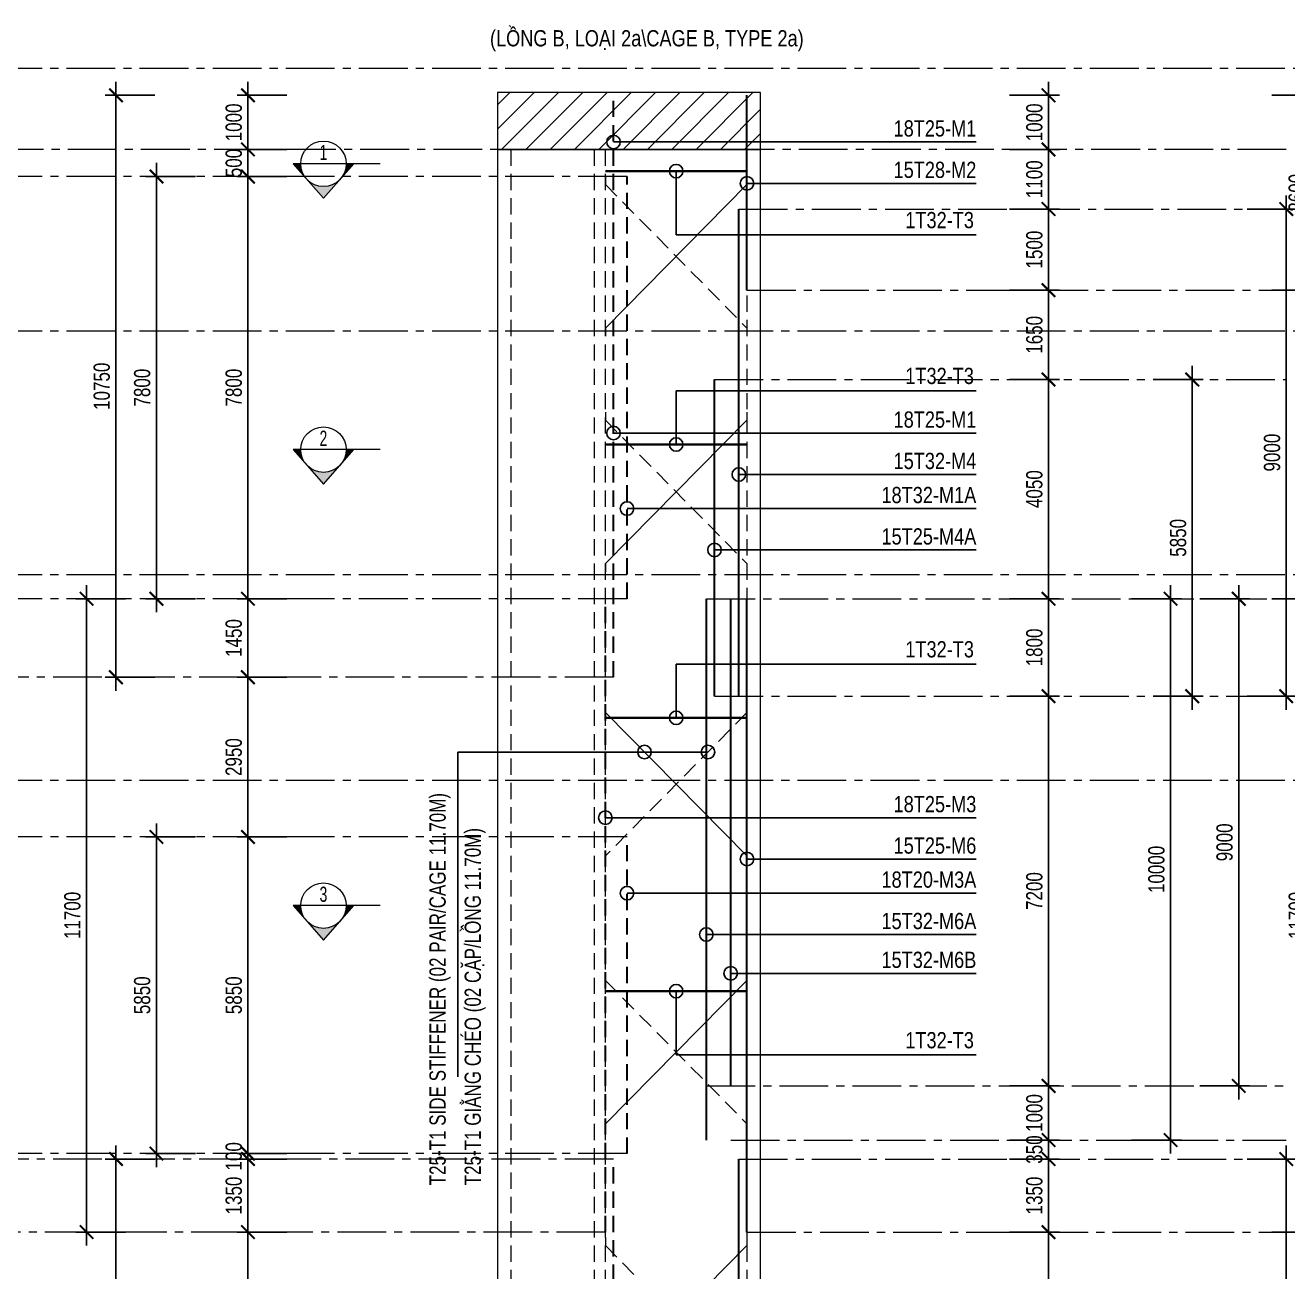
# Model space of a CAD drawing. Header units: millimetres. Extents: x 2611025 to 4139346, y -89870 to 101087.
# Drawn here: x 2929918 to 2953234, y -22233 to 795 of the extents above; entities that cross this region are included whole.
import ezdxf
from ezdxf.enums import TextEntityAlignment as Align

# ---------------------------------------------------------------- set-up
doc = ezdxf.new("R2010")
doc.units = ezdxf.units.MM
doc.header["$LTSCALE"] = 1200
doc.header["$PDMODE"] = 35
for name, pattern in [('CENTER2', [1.125, 0.75, -0.125, 0.125, -0.125]), ('CONTINOUS', [0]), ('HIDDEN', [0.375, 0.25, -0.125])]:
    doc.linetypes.add(name, pattern=pattern)
for name, color, linetype, lineweight in [('1', 9, 'Continuous', 13), ('BOUND', 3, 'Continuous', 20), ('C1CO', 4, 'Continuous', 35), ('Grid line', 160, 'CENTER2', 5), ('HIDE', 8, 'HIDDEN', 13), ('K-THUOC', 1, 'Continuous', 18), ('LEADER', 8, 'Continuous', 9), ('T1CO', 4, 'Continuous', 20), ('T1HI', 4, 'HIDDEN', 13), ('TCHI', 4, 'HIDDEN', 30), ('TEXTMA', 2, 'Continuous', 13), ('TEXTVN', 2, 'Continuous', 20)]:
    doc.layers.add(name, color=color, linetype=linetype, lineweight=lineweight)
doc.layers.add('CDC.10.HATCH', color=251, linetype='Continuous')
doc.styles.add('DB_Arial', font='arial.ttf', dxfattribs={"width": 0.8})
doc.styles.add('SMTEXT', font='arial.ttf', dxfattribs={"width": 0.75})
doc.styles.add('TEXTVN', font='VHELVCN.TTF', dxfattribs={"width": 0.8})
doc.dimstyles.new('BSV1-100', dxfattribs={"dimtxt": 300, "dimasz": 250, "dimexe": 200, "dimexo": 0, "dimgap": 108, "dimtad": 1, "dimdec": 0, "dimdsep": 46, "dimtxsty": 'SMTEXT', "dimblk": 'ARCHTICK', "dimcen": 100, "dimdle": 250, "dimclrd": 256, "dimclre": 256, "dimclrt": 1, "dimadec": 0, "dimazin": 0, "dimtfac": 1, "dimtdec": 0, "dimtix": 1, "dimtmove": 2, "dimatfit": 3, "dimfxl": 720, "dimfxlon": 1, "dimtolj": 1, "dimtzin": 0, "dimarcsym": 0})
doc.dimstyles.new('BSV25', dxfattribs={"dimtxt": 300, "dimasz": 250, "dimexe": 200, "dimexo": 0, "dimgap": 108, "dimtad": 1, "dimdec": 0, "dimlfac": 0.25, "dimdsep": 46, "dimtxsty": 'SMTEXT', "dimblk": 'ARCHTICK', "dimcen": 100, "dimdle": 250, "dimclrd": 256, "dimclre": 256, "dimclrt": 2, "dimadec": 0, "dimazin": 0, "dimtfac": 1, "dimtdec": 0, "dimtix": 1, "dimtmove": 2, "dimatfit": 3, "dimfxl": 800, "dimfxlon": 1, "dimtolj": 1, "dimtzin": 0, "dimarcsym": 0})

# ---------------------------------------------------------------- blocks, each defined once
blk = doc.blocks.new('_ArchTick')
at = {"color": 0, "linetype": 'ByBlock', "const_width": 0.15}
blk.add_lwpolyline([(-0.5, -0.5), (0.5, 0.5)], dxfattribs=at)
blk = doc.blocks.new('*D286')
at = {"layer": 'Defpoints', "color": 0, "transparency": 16777216}
for p in [(2902653, 0), (2902090, -4850), (2937204, -4850)]:
    blk.add_point(p, dxfattribs=at)
at = {"layer": 'K-THUOC', "lineweight": -2, "transparency": 16777216}
for p, q in [((2902090, 250), (2902090, -5100)), ((2902653, 0), (2901890, 0)), ((2902810, -4850), (2901890, -4850))]:
    blk.add_line(p, q, dxfattribs=at)
at = {"layer": 'K-THUOC', "lineweight": -2, "transparency": 16777216, "xscale": 250, "yscale": 250, "zscale": 250}
for p, rotation in [((2902090, 0), 90), ((2902090, -4850), 270)]:
    blk.add_blockref('_ArchTick', p, dxfattribs=dict(at, rotation=rotation))
at = {"layer": 'K-THUOC', "color": 1, "transparency": 16777216, "insert": (2901829, -2425), "char_height": 300, "attachment_point": 5, "rotation": 90, "style": 'SMTEXT'}
blk.add_mtext('\\A1;4850', dxfattribs=at)
blk = doc.blocks.new('*D287')
at = {"layer": 'Defpoints', "color": 0, "transparency": 16777216}
for p in [(2937204, -4850), (2902090, -9350), (2937204, -9350)]:
    blk.add_point(p, dxfattribs=at)
at = {"layer": 'K-THUOC', "lineweight": -2, "transparency": 16777216}
for p, q in [((2902090, -4600), (2902090, -9600)), ((2902810, -4850), (2901890, -4850)), ((2902810, -9350), (2901890, -9350))]:
    blk.add_line(p, q, dxfattribs=at)
at = {"layer": 'K-THUOC', "lineweight": -2, "transparency": 16777216, "xscale": 250, "yscale": 250, "zscale": 250}
for p, rotation in [((2902090, -4850), 90), ((2902090, -9350), 270)]:
    blk.add_blockref('_ArchTick', p, dxfattribs=dict(at, rotation=rotation))
at = {"layer": 'K-THUOC', "color": 1, "transparency": 16777216, "insert": (2901829, -7100), "char_height": 300, "attachment_point": 5, "rotation": 90, "style": 'SMTEXT'}
blk.add_mtext('\\A1;4500', dxfattribs=at)
blk = doc.blocks.new('*D288')
at = {"layer": 'Defpoints', "color": 0, "transparency": 16777216}
for p in [(2937204, -9350), (2902090, -13150), (2937204, -13150)]:
    blk.add_point(p, dxfattribs=at)
at = {"layer": 'K-THUOC', "lineweight": -2, "transparency": 16777216}
for p, q in [((2902090, -9100), (2902090, -13400)), ((2902810, -9350), (2901890, -9350)), ((2902810, -13150), (2901890, -13150))]:
    blk.add_line(p, q, dxfattribs=at)
at = {"layer": 'K-THUOC', "lineweight": -2, "transparency": 16777216, "xscale": 250, "yscale": 250, "zscale": 250}
for p, rotation in [((2902090, -9350), 90), ((2902090, -13150), 270)]:
    blk.add_blockref('_ArchTick', p, dxfattribs=dict(at, rotation=rotation))
at = {"layer": 'K-THUOC', "color": 1, "transparency": 16777216, "insert": (2901829, -11250), "char_height": 300, "attachment_point": 5, "rotation": 90, "style": 'SMTEXT'}
blk.add_mtext('\\A1;3800', dxfattribs=at)
blk = doc.blocks.new('*D291')
at = {"layer": 'Defpoints', "color": 0, "transparency": 16777216}
for p in [(2957433, -1500), (2951737, -26000), (2962601, -26000)]:
    blk.add_point(p, dxfattribs=at)
at = {"layer": 'K-THUOC', "lineweight": -2, "transparency": 16777216}
for p, q in [((2962601, -1250), (2962601, -26250)), ((2961881, -1500), (2962801, -1500)), ((2961881, -26000), (2962801, -26000))]:
    blk.add_line(p, q, dxfattribs=at)
at = {"layer": 'K-THUOC', "lineweight": -2, "transparency": 16777216, "xscale": 250, "yscale": 250, "zscale": 250}
for p, rotation in [((2962601, -1500), 90), ((2962601, -26000), 270)]:
    blk.add_blockref('_ArchTick', p, dxfattribs=dict(at, rotation=rotation))
at = {"layer": 'K-THUOC', "color": 1, "transparency": 16777216, "insert": (2962340, -13750), "char_height": 300, "attachment_point": 5, "rotation": 90, "style": 'SMTEXT'}
blk.add_mtext('\\A1;24500', dxfattribs=at)
blk = doc.blocks.new('*D293')
at = {"layer": 'Defpoints', "color": 0, "transparency": 16777216}
for p in [(2956633, 0), (2963662, 0), (2951737, -26000)]:
    blk.add_point(p, dxfattribs=at)
at = {"layer": 'K-THUOC', "lineweight": -2, "transparency": 16777216}
for p, q in [((2963662, -26250), (2963662, 250)), ((2962942, 0), (2963862, 0)), ((2962942, -26000), (2963862, -26000))]:
    blk.add_line(p, q, dxfattribs=at)
at = {"layer": 'K-THUOC', "lineweight": -2, "transparency": 16777216, "xscale": 250, "yscale": 250, "zscale": 250}
for p, rotation in [((2963662, 0), 90), ((2963662, -26000), 270)]:
    blk.add_blockref('_ArchTick', p, dxfattribs=dict(at, rotation=rotation))
at = {"layer": 'K-THUOC', "color": 1, "transparency": 16777216, "insert": (2963401, -13000), "char_height": 300, "attachment_point": 5, "rotation": 90, "style": 'SMTEXT'}
blk.add_mtext('\\A1;26000', dxfattribs=at)
blk = doc.blocks.new('SIGSEC')
at = {"layer": '1', "lineweight": 9}
h = blk.add_hatch(color=256, dxfattribs=at)
h.dxf.hatch_style = 1
h.paths.add_polyline_path([(-420, 0), (-560, 0), (-315, -278, -0.182676)])
h = blk.add_hatch(color=256, dxfattribs=at)
h.dxf.hatch_style = 1
h.paths.add_polyline_path([(560, 0), (420, 0, -0.182676), (315, -278)])
h = blk.add_hatch(color=256, dxfattribs=at)
h.dxf.hatch_style = 1
h.paths.add_polyline_path([(315, -278, -0.451416), (-315, -278), (0, -635)])
at = {"layer": '1', "lineweight": 9, "elevation": 0}
blk.add_lwpolyline([(1050, 0), (-560, 0), (0, -635), (560, 0)], dxfattribs=at)
at = {"layer": '1', "lineweight": 9}
blk.add_circle((0, 0), 420, dxfattribs=at)
at = {"layer": 'BOUND', "lineweight": 9, "style": 'TEXTVN', "width": 0.8}
blk.add_attdef('SEC', text='', height=280, dxfattribs=at).set_placement((0, 210, 0), align=Align.MIDDLE_CENTER)
blk = doc.blocks.new('*D335')
at = {"layer": 'Defpoints', "color": 0, "transparency": 16777216}
for p in [(2940782, -500), (2934031, -1500), (2940782, -1500)]:
    blk.add_point(p, dxfattribs=at)
at = {"layer": 'K-THUOC', "lineweight": -2, "transparency": 16777216}
for p, q in [((2934031, -250), (2934031, -1750)), ((2934751, -500), (2933831, -500)), ((2934751, -1500), (2933831, -1500))]:
    blk.add_line(p, q, dxfattribs=at)
at = {"layer": 'K-THUOC', "lineweight": -2, "transparency": 16777216, "xscale": 250, "yscale": 250, "zscale": 250}
for p, rotation in [((2934031, -500), 90), ((2934031, -1500), 270)]:
    blk.add_blockref('_ArchTick', p, dxfattribs=dict(at, rotation=rotation))
at = {"layer": 'K-THUOC', "color": 1, "transparency": 16777216, "insert": (2933770, -1000), "char_height": 300, "attachment_point": 5, "rotation": 90, "style": 'SMTEXT'}
blk.add_mtext('\\A1;1000', dxfattribs=at)
blk = doc.blocks.new('*D336')
at = {"layer": 'Defpoints', "color": 0, "transparency": 16777216}
for p in [(2941032, -2000), (2934031, -9800), (2941032, -9800)]:
    blk.add_point(p, dxfattribs=at)
at = {"layer": 'K-THUOC', "lineweight": -2, "transparency": 16777216}
for p, q in [((2934031, -1750), (2934031, -10050)), ((2934751, -2000), (2933831, -2000)), ((2934751, -9800), (2933831, -9800))]:
    blk.add_line(p, q, dxfattribs=at)
at = {"layer": 'K-THUOC', "lineweight": -2, "transparency": 16777216, "xscale": 250, "yscale": 250, "zscale": 250}
for p, rotation in [((2934031, -2000), 90), ((2934031, -9800), 270)]:
    blk.add_blockref('_ArchTick', p, dxfattribs=dict(at, rotation=rotation))
at = {"layer": 'K-THUOC', "color": 1, "transparency": 16777216, "insert": (2933770, -5900), "char_height": 300, "attachment_point": 5, "rotation": 90, "style": 'SMTEXT'}
blk.add_mtext('\\A1;7800', dxfattribs=at)
blk = doc.blocks.new('*D337')
at = {"layer": 'Defpoints', "color": 0, "transparency": 16777216}
for p in [(2940632, -9800), (2934031, -11250), (2940782, -11250)]:
    blk.add_point(p, dxfattribs=at)
at = {"layer": 'K-THUOC', "lineweight": -2, "transparency": 16777216}
for p, q in [((2934031, -9550), (2934031, -11500)), ((2934751, -9800), (2933831, -9800)), ((2934751, -11250), (2933831, -11250))]:
    blk.add_line(p, q, dxfattribs=at)
at = {"layer": 'K-THUOC', "lineweight": -2, "transparency": 16777216, "xscale": 250, "yscale": 250, "zscale": 250}
for p, rotation in [((2934031, -9800), 90), ((2934031, -11250), 270)]:
    blk.add_blockref('_ArchTick', p, dxfattribs=dict(at, rotation=rotation))
at = {"layer": 'K-THUOC', "color": 1, "transparency": 16777216, "insert": (2933770, -10525), "char_height": 300, "attachment_point": 5, "rotation": 90, "style": 'SMTEXT'}
blk.add_mtext('\\A1;1450', dxfattribs=at)
blk = doc.blocks.new('*D338')
at = {"layer": 'Defpoints', "color": 0, "transparency": 16777216}
for p in [(2940632, -11250), (2934031, -14200), (2940632, -14200)]:
    blk.add_point(p, dxfattribs=at)
at = {"layer": 'K-THUOC', "lineweight": -2, "transparency": 16777216}
for p, q in [((2934031, -11000), (2934031, -14450)), ((2934751, -11250), (2933831, -11250)), ((2934751, -14200), (2933831, -14200))]:
    blk.add_line(p, q, dxfattribs=at)
at = {"layer": 'K-THUOC', "lineweight": -2, "transparency": 16777216, "xscale": 250, "yscale": 250, "zscale": 250}
for p, rotation in [((2934031, -11250), 90), ((2934031, -14200), 270)]:
    blk.add_blockref('_ArchTick', p, dxfattribs=dict(at, rotation=rotation))
at = {"layer": 'K-THUOC', "color": 1, "transparency": 16777216, "insert": (2933770, -12725), "char_height": 300, "attachment_point": 5, "rotation": 90, "style": 'SMTEXT'}
blk.add_mtext('\\A1;2950', dxfattribs=at)
blk = doc.blocks.new('*D339')
at = {"layer": 'Defpoints', "color": 0, "transparency": 16777216}
for p in [(2941032, -14200), (2934031, -20050), (2941032, -20050)]:
    blk.add_point(p, dxfattribs=at)
at = {"layer": 'K-THUOC', "lineweight": -2, "transparency": 16777216}
for p, q in [((2934031, -13950), (2934031, -20300)), ((2934751, -14200), (2933831, -14200)), ((2934751, -20050), (2933831, -20050))]:
    blk.add_line(p, q, dxfattribs=at)
at = {"layer": 'K-THUOC', "lineweight": -2, "transparency": 16777216, "xscale": 250, "yscale": 250, "zscale": 250}
for p, rotation in [((2934031, -14200), 90), ((2934031, -20050), 270)]:
    blk.add_blockref('_ArchTick', p, dxfattribs=dict(at, rotation=rotation))
at = {"layer": 'K-THUOC', "color": 1, "transparency": 16777216, "insert": (2933770, -17125), "char_height": 300, "attachment_point": 5, "rotation": 90, "style": 'SMTEXT'}
blk.add_mtext('\\A1;5850', dxfattribs=at)
blk = doc.blocks.new('*D340')
at = {"layer": 'Defpoints', "color": 0, "transparency": 16777216}
for p in [(2934031, -20050), (2941032, -20050), (2940782, -20150)]:
    blk.add_point(p, dxfattribs=at)
at = {"layer": 'K-THUOC', "lineweight": -2, "transparency": 16777216}
for p, q in [((2934031, -20050), (2934031, -19800)), ((2934751, -20050), (2933831, -20050)), ((2934031, -20150), (2934031, -20050)), ((2934751, -20150), (2933831, -20150)), ((2934031, -20150), (2934031, -20400))]:
    blk.add_line(p, q, dxfattribs=at)
at = {"layer": 'K-THUOC', "lineweight": -2, "transparency": 16777216, "xscale": 250, "yscale": 250, "zscale": 250}
for p, rotation in [((2934031, -20050), 270), ((2934031, -20150), 90)]:
    blk.add_blockref('_ArchTick', p, dxfattribs=dict(at, rotation=rotation))
at = {"layer": 'K-THUOC', "color": 1, "transparency": 16777216, "insert": (2933770, -20100), "char_height": 300, "attachment_point": 5, "rotation": 90, "style": 'SMTEXT'}
blk.add_mtext('\\A1;100', dxfattribs=at)
blk = doc.blocks.new('*D341')
at = {"layer": 'Defpoints', "color": 0, "transparency": 16777216}
for p in [(2940782, -20150), (2934031, -21500), (2940632, -21500)]:
    blk.add_point(p, dxfattribs=at)
at = {"layer": 'K-THUOC', "lineweight": -2, "transparency": 16777216}
for p, q in [((2934031, -19900), (2934031, -21750)), ((2934751, -20150), (2933831, -20150)), ((2934751, -21500), (2933831, -21500))]:
    blk.add_line(p, q, dxfattribs=at)
at = {"layer": 'K-THUOC', "lineweight": -2, "transparency": 16777216, "xscale": 250, "yscale": 250, "zscale": 250}
for p, rotation in [((2934031, -20150), 90), ((2934031, -21500), 270)]:
    blk.add_blockref('_ArchTick', p, dxfattribs=dict(at, rotation=rotation))
at = {"layer": 'K-THUOC', "color": 1, "transparency": 16777216, "insert": (2933770, -20825), "char_height": 300, "attachment_point": 5, "rotation": 90, "style": 'SMTEXT'}
blk.add_mtext('\\A1;1350', dxfattribs=at)
blk = doc.blocks.new('*D342')
at = {"layer": 'Defpoints', "color": 0, "transparency": 16777216}
for p in [(2940632, -21500), (2934031, -26000), (2940782, -26000)]:
    blk.add_point(p, dxfattribs=at)
at = {"layer": 'K-THUOC', "lineweight": -2, "transparency": 16777216}
for p, q in [((2934031, -21250), (2934031, -26250)), ((2934751, -21500), (2933831, -21500)), ((2934751, -26000), (2933831, -26000))]:
    blk.add_line(p, q, dxfattribs=at)
at = {"layer": 'K-THUOC', "lineweight": -2, "transparency": 16777216, "xscale": 250, "yscale": 250, "zscale": 250}
for p, rotation in [((2934031, -21500), 90), ((2934031, -26000), 270)]:
    blk.add_blockref('_ArchTick', p, dxfattribs=dict(at, rotation=rotation))
at = {"layer": 'K-THUOC', "color": 1, "transparency": 16777216, "insert": (2933770, -23750), "char_height": 300, "attachment_point": 5, "rotation": 90, "style": 'SMTEXT'}
blk.add_mtext('\\A1;4500', dxfattribs=at)
blk = doc.blocks.new('*D343')
at = {"layer": 'Defpoints', "color": 0, "transparency": 16777216}
for p in [(2931593, -20150), (2940782, -20150), (2940782, -26000)]:
    blk.add_point(p, dxfattribs=at)
at = {"layer": 'K-THUOC', "lineweight": -2, "transparency": 16777216}
for p, q in [((2931593, -26250), (2931593, -19900)), ((2932313, -20150), (2931393, -20150)), ((2932313, -26000), (2931393, -26000))]:
    blk.add_line(p, q, dxfattribs=at)
at = {"layer": 'K-THUOC', "lineweight": -2, "transparency": 16777216, "xscale": 250, "yscale": 250, "zscale": 250}
for p, rotation in [((2931593, -20150), 90), ((2931593, -26000), 270)]:
    blk.add_blockref('_ArchTick', p, dxfattribs=dict(at, rotation=rotation))
at = {"layer": 'K-THUOC', "color": 1, "transparency": 16777216, "insert": (2931332, -23075), "char_height": 300, "attachment_point": 5, "rotation": 90, "style": 'SMTEXT'}
blk.add_mtext('\\A1;5850', dxfattribs=at)
blk = doc.blocks.new('*D344')
at = {"layer": 'Defpoints', "color": 0, "transparency": 16777216}
for p in [(2931051, -9800), (2940632, -9800), (2940632, -21500)]:
    blk.add_point(p, dxfattribs=at)
at = {"layer": 'K-THUOC', "lineweight": -2, "transparency": 16777216}
for p, q in [((2931051, -21750), (2931051, -9550)), ((2931771, -9800), (2930851, -9800)), ((2931771, -21500), (2930851, -21500))]:
    blk.add_line(p, q, dxfattribs=at)
at = {"layer": 'K-THUOC', "lineweight": -2, "transparency": 16777216, "xscale": 250, "yscale": 250, "zscale": 250}
for p, rotation in [((2931051, -9800), 90), ((2931051, -21500), 270)]:
    blk.add_blockref('_ArchTick', p, dxfattribs=dict(at, rotation=rotation))
at = {"layer": 'K-THUOC', "color": 1, "transparency": 16777216, "insert": (2930790, -15650), "char_height": 300, "attachment_point": 5, "rotation": 90, "style": 'SMTEXT'}
blk.add_mtext('\\A1;11700', dxfattribs=at)
blk = doc.blocks.new('*D345')
at = {"layer": 'Defpoints', "color": 0, "transparency": 16777216}
for p in [(2931593, -500), (2940782, -500), (2940782, -11250)]:
    blk.add_point(p, dxfattribs=at)
at = {"layer": 'K-THUOC', "lineweight": -2, "transparency": 16777216}
for p, q in [((2931593, -11500), (2931593, -250)), ((2932313, -500), (2931393, -500)), ((2932313, -11250), (2931393, -11250))]:
    blk.add_line(p, q, dxfattribs=at)
at = {"layer": 'K-THUOC', "lineweight": -2, "transparency": 16777216, "xscale": 250, "yscale": 250, "zscale": 250}
for p, rotation in [((2931593, -500), 90), ((2931593, -11250), 270)]:
    blk.add_blockref('_ArchTick', p, dxfattribs=dict(at, rotation=rotation))
at = {"layer": 'K-THUOC', "color": 1, "transparency": 16777216, "insert": (2931332, -5875), "char_height": 300, "attachment_point": 5, "rotation": 90, "style": 'SMTEXT'}
blk.add_mtext('\\A1;10750', dxfattribs=at)
blk = doc.blocks.new('*D346')
at = {"layer": 'Defpoints', "color": 0, "transparency": 16777216}
for p in [(2941032, -2000), (2932341, -9800), (2941032, -9800)]:
    blk.add_point(p, dxfattribs=at)
at = {"layer": 'K-THUOC', "lineweight": -2, "transparency": 16777216}
for p, q in [((2932341, -1750), (2932341, -10050)), ((2933061, -2000), (2932141, -2000)), ((2933061, -9800), (2932141, -9800))]:
    blk.add_line(p, q, dxfattribs=at)
at = {"layer": 'K-THUOC', "lineweight": -2, "transparency": 16777216, "xscale": 250, "yscale": 250, "zscale": 250}
for p, rotation in [((2932341, -2000), 90), ((2932341, -9800), 270)]:
    blk.add_blockref('_ArchTick', p, dxfattribs=dict(at, rotation=rotation))
at = {"layer": 'K-THUOC', "color": 1, "transparency": 16777216, "insert": (2932079, -5900), "char_height": 300, "attachment_point": 5, "rotation": 90, "style": 'SMTEXT'}
blk.add_mtext('\\A1;7800', dxfattribs=at)
blk = doc.blocks.new('*D347')
at = {"layer": 'Defpoints', "color": 0, "transparency": 16777216}
for p in [(2941032, -14200), (2932341, -20050), (2941032, -20050)]:
    blk.add_point(p, dxfattribs=at)
at = {"layer": 'K-THUOC', "lineweight": -2, "transparency": 16777216}
for p, q in [((2932341, -13950), (2932341, -20300)), ((2933061, -14200), (2932141, -14200)), ((2933061, -20050), (2932141, -20050))]:
    blk.add_line(p, q, dxfattribs=at)
at = {"layer": 'K-THUOC', "lineweight": -2, "transparency": 16777216, "xscale": 250, "yscale": 250, "zscale": 250}
for p, rotation in [((2932341, -14200), 90), ((2932341, -20050), 270)]:
    blk.add_blockref('_ArchTick', p, dxfattribs=dict(at, rotation=rotation))
at = {"layer": 'K-THUOC', "color": 1, "transparency": 16777216, "insert": (2932079, -17125), "char_height": 300, "attachment_point": 5, "rotation": 90, "style": 'SMTEXT'}
blk.add_mtext('\\A1;5850', dxfattribs=at)
blk = doc.blocks.new('*D348')
at = {"layer": 'Defpoints', "color": 0, "transparency": 16777216}
for p in [(2943097, -20150), (2953206, -20150), (2943097, -26000)]:
    blk.add_point(p, dxfattribs=at)
at = {"layer": 'K-THUOC', "lineweight": -2, "transparency": 16777216}
for p, q in [((2953206, -26250), (2953206, -19900)), ((2952486, -20150), (2953406, -20150)), ((2952486, -26000), (2953406, -26000))]:
    blk.add_line(p, q, dxfattribs=at)
at = {"layer": 'K-THUOC', "lineweight": -2, "transparency": 16777216, "xscale": 250, "yscale": 250, "zscale": 250}
for p, rotation in [((2953206, -20150), 90), ((2953206, -26000), 270)]:
    blk.add_blockref('_ArchTick', p, dxfattribs=dict(at, rotation=rotation))
at = {"layer": 'K-THUOC', "color": 1, "transparency": 16777216, "insert": (2952945, -23075), "char_height": 300, "attachment_point": 5, "rotation": 90, "style": 'SMTEXT'}
blk.add_mtext('\\A1;5850', dxfattribs=at)
blk = doc.blocks.new('*D349')
at = {"layer": 'Defpoints', "color": 0, "transparency": 16777216}
for p in [(2943247, -9800), (2953663, -9800), (2943247, -21500)]:
    blk.add_point(p, dxfattribs=at)
at = {"layer": 'K-THUOC', "lineweight": -2, "transparency": 16777216}
for p, q in [((2953663, -21750), (2953663, -9550)), ((2952943, -9800), (2953863, -9800)), ((2952943, -21500), (2953863, -21500))]:
    blk.add_line(p, q, dxfattribs=at)
at = {"layer": 'K-THUOC', "lineweight": -2, "transparency": 16777216, "xscale": 250, "yscale": 250, "zscale": 250}
for p, rotation in [((2953663, -9800), 90), ((2953663, -21500), 270)]:
    blk.add_blockref('_ArchTick', p, dxfattribs=dict(at, rotation=rotation))
at = {"layer": 'K-THUOC', "color": 1, "transparency": 16777216, "insert": (2953402, -15650), "char_height": 300, "attachment_point": 5, "rotation": 90, "style": 'SMTEXT'}
blk.add_mtext('\\A1;11700', dxfattribs=at)
blk = doc.blocks.new('*D350')
at = {"layer": 'Defpoints', "color": 0, "transparency": 16777216}
for p in [(2943097, -2600), (2953206, -2600), (2943097, -11600)]:
    blk.add_point(p, dxfattribs=at)
at = {"layer": 'K-THUOC', "lineweight": -2, "transparency": 16777216}
for p, q in [((2953206, -11850), (2953206, -2350)), ((2952486, -2600), (2953406, -2600)), ((2952486, -11600), (2953406, -11600))]:
    blk.add_line(p, q, dxfattribs=at)
at = {"layer": 'K-THUOC', "lineweight": -2, "transparency": 16777216, "xscale": 250, "yscale": 250, "zscale": 250}
for p, rotation in [((2953206, -2600), 90), ((2953206, -11600), 270)]:
    blk.add_blockref('_ArchTick', p, dxfattribs=dict(at, rotation=rotation))
at = {"layer": 'K-THUOC', "color": 1, "transparency": 16777216, "insert": (2952945, -7100), "char_height": 300, "attachment_point": 5, "rotation": 90, "style": 'SMTEXT'}
blk.add_mtext('\\A1;9000', dxfattribs=at)
blk = doc.blocks.new('*D351')
at = {"layer": 'Defpoints', "color": 0, "transparency": 16777216}
for p in [(2943247, -500), (2953663, -500), (2943247, -4100)]:
    blk.add_point(p, dxfattribs=at)
at = {"layer": 'K-THUOC', "lineweight": -2, "transparency": 16777216}
for p, q in [((2953663, -4350), (2953663, -250)), ((2952943, -500), (2953863, -500)), ((2952943, -4100), (2953863, -4100))]:
    blk.add_line(p, q, dxfattribs=at)
at = {"layer": 'K-THUOC', "lineweight": -2, "transparency": 16777216, "xscale": 250, "yscale": 250, "zscale": 250}
for p, rotation in [((2953663, -500), 90), ((2953663, -4100), 270)]:
    blk.add_blockref('_ArchTick', p, dxfattribs=dict(at, rotation=rotation))
at = {"layer": 'K-THUOC', "color": 1, "transparency": 16777216, "insert": (2953401, -2300), "char_height": 300, "attachment_point": 5, "rotation": 90, "style": 'SMTEXT'}
blk.add_mtext('\\A1;3600', dxfattribs=at)
blk = doc.blocks.new('*D352')
at = {"layer": 'Defpoints', "color": 0, "transparency": 16777216}
for p in [(2942647, -5750), (2942647, -11600), (2951471, -11600)]:
    blk.add_point(p, dxfattribs=at)
at = {"layer": 'K-THUOC', "lineweight": -2, "transparency": 16777216}
for p, q in [((2951471, -5500), (2951471, -11850)), ((2950751, -5750), (2951671, -5750)), ((2950751, -11600), (2951671, -11600))]:
    blk.add_line(p, q, dxfattribs=at)
at = {"layer": 'K-THUOC', "lineweight": -2, "transparency": 16777216, "xscale": 250, "yscale": 250, "zscale": 250}
for p, rotation in [((2951471, -5750), 90), ((2951471, -11600), 270)]:
    blk.add_blockref('_ArchTick', p, dxfattribs=dict(at, rotation=rotation))
at = {"layer": 'K-THUOC', "color": 1, "transparency": 16777216, "insert": (2951210, -8675), "char_height": 300, "attachment_point": 5, "rotation": 90, "style": 'SMTEXT'}
blk.add_mtext('\\A1;5850', dxfattribs=at)
blk = doc.blocks.new('*D353')
at = {"layer": 'Defpoints', "color": 0, "transparency": 16777216}
for p in [(2942497, -9800), (2942497, -18800), (2952329, -18800)]:
    blk.add_point(p, dxfattribs=at)
at = {"layer": 'K-THUOC', "lineweight": -2, "transparency": 16777216}
for p, q in [((2952329, -9550), (2952329, -19050)), ((2951609, -9800), (2952529, -9800)), ((2951609, -18800), (2952529, -18800))]:
    blk.add_line(p, q, dxfattribs=at)
at = {"layer": 'K-THUOC', "lineweight": -2, "transparency": 16777216, "xscale": 250, "yscale": 250, "zscale": 250}
for p, rotation in [((2952329, -9800), 90), ((2952329, -18800), 270)]:
    blk.add_blockref('_ArchTick', p, dxfattribs=dict(at, rotation=rotation))
at = {"layer": 'K-THUOC', "color": 1, "transparency": 16777216, "insert": (2952068, -14300), "char_height": 300, "attachment_point": 5, "rotation": 90, "style": 'SMTEXT'}
blk.add_mtext('\\A1;9000', dxfattribs=at)
blk = doc.blocks.new('*D354')
at = {"layer": 'Defpoints', "color": 0, "transparency": 16777216}
for p in [(2942947, -9800), (2942947, -19800), (2951070, -19800)]:
    blk.add_point(p, dxfattribs=at)
at = {"layer": 'K-THUOC', "lineweight": -2, "transparency": 16777216}
for p, q in [((2951070, -9550), (2951070, -20050)), ((2950350, -9800), (2951270, -9800)), ((2950350, -19800), (2951270, -19800))]:
    blk.add_line(p, q, dxfattribs=at)
at = {"layer": 'K-THUOC', "lineweight": -2, "transparency": 16777216, "xscale": 250, "yscale": 250, "zscale": 250}
for p, rotation in [((2951070, -9800), 90), ((2951070, -19800), 270)]:
    blk.add_blockref('_ArchTick', p, dxfattribs=dict(at, rotation=rotation))
at = {"layer": 'K-THUOC', "color": 1, "transparency": 16777216, "insert": (2950809, -14800), "char_height": 300, "attachment_point": 5, "rotation": 90, "style": 'SMTEXT'}
blk.add_mtext('\\A1;10000', dxfattribs=at)
blk = doc.blocks.new('*D355')
at = {"layer": 'Defpoints', "color": 0, "transparency": 16777216}
for p in [(2943247, -1500), (2948816, -1500), (2943247, -2600)]:
    blk.add_point(p, dxfattribs=at)
at = {"layer": 'K-THUOC', "lineweight": -2, "transparency": 16777216}
for p, q in [((2948816, -2850), (2948816, -1250)), ((2948096, -1500), (2949016, -1500)), ((2948096, -2600), (2949016, -2600))]:
    blk.add_line(p, q, dxfattribs=at)
at = {"layer": 'K-THUOC', "lineweight": -2, "transparency": 16777216, "xscale": 250, "yscale": 250, "zscale": 250}
for p, rotation in [((2948816, -1500), 90), ((2948816, -2600), 270)]:
    blk.add_blockref('_ArchTick', p, dxfattribs=dict(at, rotation=rotation))
at = {"layer": 'K-THUOC', "color": 1, "transparency": 16777216, "insert": (2948555, -2050), "char_height": 300, "attachment_point": 5, "rotation": 90, "style": 'SMTEXT'}
blk.add_mtext('\\A1;1100', dxfattribs=at)
blk = doc.blocks.new('*D356')
at = {"layer": 'Defpoints', "color": 0, "transparency": 16777216}
for p in [(2943247, -2600), (2943247, -4100), (2948816, -4100)]:
    blk.add_point(p, dxfattribs=at)
at = {"layer": 'K-THUOC', "lineweight": -2, "transparency": 16777216}
for p, q in [((2948816, -2350), (2948816, -4350)), ((2948096, -2600), (2949016, -2600)), ((2948096, -4100), (2949016, -4100))]:
    blk.add_line(p, q, dxfattribs=at)
at = {"layer": 'K-THUOC', "lineweight": -2, "transparency": 16777216, "xscale": 250, "yscale": 250, "zscale": 250}
for p, rotation in [((2948816, -2600), 90), ((2948816, -4100), 270)]:
    blk.add_blockref('_ArchTick', p, dxfattribs=dict(at, rotation=rotation))
at = {"layer": 'K-THUOC', "color": 1, "transparency": 16777216, "insert": (2948555, -3350), "char_height": 300, "attachment_point": 5, "rotation": 90, "style": 'SMTEXT'}
blk.add_mtext('\\A1;1500', dxfattribs=at)
blk = doc.blocks.new('*D357')
at = {"layer": 'Defpoints', "color": 0, "transparency": 16777216}
for p in [(2943247, -4100), (2943497, -5750), (2948816, -5750)]:
    blk.add_point(p, dxfattribs=at)
at = {"layer": 'K-THUOC', "lineweight": -2, "transparency": 16777216}
for p, q in [((2948816, -3850), (2948816, -6000)), ((2948096, -4100), (2949016, -4100)), ((2948096, -5750), (2949016, -5750))]:
    blk.add_line(p, q, dxfattribs=at)
at = {"layer": 'K-THUOC', "lineweight": -2, "transparency": 16777216, "xscale": 250, "yscale": 250, "zscale": 250}
for p, rotation in [((2948816, -4100), 90), ((2948816, -5750), 270)]:
    blk.add_blockref('_ArchTick', p, dxfattribs=dict(at, rotation=rotation))
at = {"layer": 'K-THUOC', "color": 1, "transparency": 16777216, "insert": (2948555, -4925), "char_height": 300, "attachment_point": 5, "rotation": 90, "style": 'SMTEXT'}
blk.add_mtext('\\A1;1650', dxfattribs=at)
blk = doc.blocks.new('*D358')
at = {"layer": 'Defpoints', "color": 0, "transparency": 16777216}
for p in [(2943497, -5750), (2943497, -9800), (2948816, -9800)]:
    blk.add_point(p, dxfattribs=at)
at = {"layer": 'K-THUOC', "lineweight": -2, "transparency": 16777216}
for p, q in [((2948816, -5500), (2948816, -10050)), ((2948096, -5750), (2949016, -5750)), ((2948096, -9800), (2949016, -9800))]:
    blk.add_line(p, q, dxfattribs=at)
at = {"layer": 'K-THUOC', "lineweight": -2, "transparency": 16777216, "xscale": 250, "yscale": 250, "zscale": 250}
for p, rotation in [((2948816, -5750), 90), ((2948816, -9800), 270)]:
    blk.add_blockref('_ArchTick', p, dxfattribs=dict(at, rotation=rotation))
at = {"layer": 'K-THUOC', "color": 1, "transparency": 16777216, "insert": (2948555, -7775), "char_height": 300, "attachment_point": 5, "rotation": 90, "style": 'SMTEXT'}
blk.add_mtext('\\A1;4050', dxfattribs=at)
blk = doc.blocks.new('*D359')
at = {"layer": 'Defpoints', "color": 0, "transparency": 16777216}
for p in [(2943497, -9800), (2943497, -11600), (2948816, -11600)]:
    blk.add_point(p, dxfattribs=at)
at = {"layer": 'K-THUOC', "lineweight": -2, "transparency": 16777216}
for p, q in [((2948816, -9550), (2948816, -11850)), ((2948096, -9800), (2949016, -9800)), ((2948096, -11600), (2949016, -11600))]:
    blk.add_line(p, q, dxfattribs=at)
at = {"layer": 'K-THUOC', "lineweight": -2, "transparency": 16777216, "xscale": 250, "yscale": 250, "zscale": 250}
for p, rotation in [((2948816, -9800), 90), ((2948816, -11600), 270)]:
    blk.add_blockref('_ArchTick', p, dxfattribs=dict(at, rotation=rotation))
at = {"layer": 'K-THUOC', "color": 1, "transparency": 16777216, "insert": (2948555, -10700), "char_height": 300, "attachment_point": 5, "rotation": 90, "style": 'SMTEXT'}
blk.add_mtext('\\A1;1800', dxfattribs=at)
blk = doc.blocks.new('*D360')
at = {"layer": 'Defpoints', "color": 0, "transparency": 16777216}
for p in [(2943497, -11600), (2943497, -18800), (2948816, -18800)]:
    blk.add_point(p, dxfattribs=at)
at = {"layer": 'K-THUOC', "lineweight": -2, "transparency": 16777216}
for p, q in [((2948816, -11350), (2948816, -19050)), ((2948096, -11600), (2949016, -11600)), ((2948096, -18800), (2949016, -18800))]:
    blk.add_line(p, q, dxfattribs=at)
at = {"layer": 'K-THUOC', "lineweight": -2, "transparency": 16777216, "xscale": 250, "yscale": 250, "zscale": 250}
for p, rotation in [((2948816, -11600), 90), ((2948816, -18800), 270)]:
    blk.add_blockref('_ArchTick', p, dxfattribs=dict(at, rotation=rotation))
at = {"layer": 'K-THUOC', "color": 1, "transparency": 16777216, "insert": (2948555, -15200), "char_height": 300, "attachment_point": 5, "rotation": 90, "style": 'SMTEXT'}
blk.add_mtext('\\A1;7200', dxfattribs=at)
blk = doc.blocks.new('*D361')
at = {"layer": 'Defpoints', "color": 0, "transparency": 16777216}
for p in [(2943497, -18800), (2943497, -19800), (2948816, -19800)]:
    blk.add_point(p, dxfattribs=at)
at = {"layer": 'K-THUOC', "lineweight": -2, "transparency": 16777216}
for p, q in [((2948816, -18550), (2948816, -20050)), ((2948096, -18800), (2949016, -18800)), ((2948096, -19800), (2949016, -19800))]:
    blk.add_line(p, q, dxfattribs=at)
at = {"layer": 'K-THUOC', "lineweight": -2, "transparency": 16777216, "xscale": 250, "yscale": 250, "zscale": 250}
for p, rotation in [((2948816, -18800), 90), ((2948816, -19800), 270)]:
    blk.add_blockref('_ArchTick', p, dxfattribs=dict(at, rotation=rotation))
at = {"layer": 'K-THUOC', "color": 1, "transparency": 16777216, "insert": (2948555, -19300), "char_height": 300, "attachment_point": 5, "rotation": 90, "style": 'SMTEXT'}
blk.add_mtext('\\A1;1000', dxfattribs=at)
blk = doc.blocks.new('*D362')
at = {"layer": 'Defpoints', "color": 0, "transparency": 16777216}
for p in [(2943497, -19800), (2943497, -20150), (2948816, -20150)]:
    blk.add_point(p, dxfattribs=at)
at = {"layer": 'K-THUOC', "lineweight": -2, "transparency": 16777216}
for p, q in [((2948816, -19800), (2948816, -19550)), ((2948096, -19800), (2949016, -19800)), ((2948816, -19800), (2948816, -20150)), ((2948096, -20150), (2949016, -20150)), ((2948816, -20150), (2948816, -20400))]:
    blk.add_line(p, q, dxfattribs=at)
at = {"layer": 'K-THUOC', "lineweight": -2, "transparency": 16777216, "xscale": 250, "yscale": 250, "zscale": 250}
for p, rotation in [((2948816, -19800), 270), ((2948816, -20150), 90)]:
    blk.add_blockref('_ArchTick', p, dxfattribs=dict(at, rotation=rotation))
at = {"layer": 'K-THUOC', "color": 1, "transparency": 16777216, "insert": (2948555, -19975), "char_height": 300, "attachment_point": 5, "rotation": 90, "style": 'SMTEXT'}
blk.add_mtext('\\A1;350', dxfattribs=at)
blk = doc.blocks.new('*D363')
at = {"layer": 'Defpoints', "color": 0, "transparency": 16777216}
for p in [(2943497, -20150), (2943497, -21500), (2948816, -21500)]:
    blk.add_point(p, dxfattribs=at)
at = {"layer": 'K-THUOC', "lineweight": -2, "transparency": 16777216}
for p, q in [((2948816, -19900), (2948816, -21750)), ((2948096, -20150), (2949016, -20150)), ((2948096, -21500), (2949016, -21500))]:
    blk.add_line(p, q, dxfattribs=at)
at = {"layer": 'K-THUOC', "lineweight": -2, "transparency": 16777216, "xscale": 250, "yscale": 250, "zscale": 250}
for p, rotation in [((2948816, -20150), 90), ((2948816, -21500), 270)]:
    blk.add_blockref('_ArchTick', p, dxfattribs=dict(at, rotation=rotation))
at = {"layer": 'K-THUOC', "color": 1, "transparency": 16777216, "insert": (2948555, -20825), "char_height": 300, "attachment_point": 5, "rotation": 90, "style": 'SMTEXT'}
blk.add_mtext('\\A1;1350', dxfattribs=at)
blk = doc.blocks.new('*D364')
at = {"layer": 'Defpoints', "color": 0, "transparency": 16777216}
for p in [(2943497, -21500), (2943097, -26000), (2948816, -26000)]:
    blk.add_point(p, dxfattribs=at)
at = {"layer": 'K-THUOC', "lineweight": -2, "transparency": 16777216}
for p, q in [((2948816, -21250), (2948816, -26250)), ((2948096, -21500), (2949016, -21500)), ((2948096, -26000), (2949016, -26000))]:
    blk.add_line(p, q, dxfattribs=at)
at = {"layer": 'K-THUOC', "lineweight": -2, "transparency": 16777216, "xscale": 250, "yscale": 250, "zscale": 250}
for p, rotation in [((2948816, -21500), 90), ((2948816, -26000), 270)]:
    blk.add_blockref('_ArchTick', p, dxfattribs=dict(at, rotation=rotation))
at = {"layer": 'K-THUOC', "color": 1, "transparency": 16777216, "insert": (2948555, -23750), "char_height": 300, "attachment_point": 5, "rotation": 90, "style": 'SMTEXT'}
blk.add_mtext('\\A1;4500', dxfattribs=at)
blk = doc.blocks.new('*D494')
at = {"layer": 'Defpoints', "color": 0, "transparency": 16777216}
for p in [(2938642, -1500), (2934031, -2000), (2938642, -2000)]:
    blk.add_point(p, dxfattribs=at)
at = {"layer": 'K-THUOC', "lineweight": -2, "transparency": 16777216}
for p, q in [((2934031, -1500), (2934031, -1250)), ((2934751, -1500), (2933831, -1500)), ((2934031, -1500), (2934031, -2000)), ((2934751, -2000), (2933831, -2000)), ((2934031, -2000), (2934031, -2250))]:
    blk.add_line(p, q, dxfattribs=at)
at = {"layer": 'K-THUOC', "lineweight": -2, "transparency": 16777216, "xscale": 250, "yscale": 250, "zscale": 250}
for p, rotation in [((2934031, -1500), 270), ((2934031, -2000), 90)]:
    blk.add_blockref('_ArchTick', p, dxfattribs=dict(at, rotation=rotation))
at = {"layer": 'K-THUOC', "color": 1, "transparency": 16777216, "insert": (2933770, -1750), "char_height": 300, "attachment_point": 5, "rotation": 90, "style": 'SMTEXT'}
blk.add_mtext('\\A1;500', dxfattribs=at)
blk = doc.blocks.new('*D495')
at = {"layer": 'Defpoints', "color": 0, "transparency": 16777216}
for p in [(2943247, -500), (2948816, -500), (2943497, -1500)]:
    blk.add_point(p, dxfattribs=at)
at = {"layer": 'K-THUOC', "lineweight": -2, "transparency": 16777216}
for p, q in [((2948816, -1750), (2948816, -250)), ((2948096, -500), (2949016, -500)), ((2948096, -1500), (2949016, -1500))]:
    blk.add_line(p, q, dxfattribs=at)
at = {"layer": 'K-THUOC', "lineweight": -2, "transparency": 16777216, "xscale": 250, "yscale": 250, "zscale": 250}
for p, rotation in [((2948816, -500), 90), ((2948816, -1500), 270)]:
    blk.add_blockref('_ArchTick', p, dxfattribs=dict(at, rotation=rotation))
at = {"layer": 'K-THUOC', "color": 1, "transparency": 16777216, "insert": (2948555, -1000), "char_height": 300, "attachment_point": 5, "rotation": 90, "style": 'SMTEXT'}
blk.add_mtext('\\A1;1000', dxfattribs=at)

msp = doc.modelspace()

# ---------------------------------------------------------------- hatches: boundary and pattern name
at = {"layer": 'CDC.10.HATCH'}
h = msp.add_hatch(dxfattribs=at)
h.set_pattern_fill('ANSI31', color=256, scale=100)
h.set_pattern_definition([(45, (136578.05, 0), (-224.506403, 224.506403), [])])
h.paths.add_polyline_path([(2938642, -1500), (2943497, -1500), (2943497, -450), (2938642, -450)])

# ---------------------------------------------------------------- linework, layer by layer
at = {"layer": 'BOUND'}
msp.add_lwpolyline([(2938642, -1500), (2943497, -1500), (2943497, -450), (2938642, -450)], close=True, dxfattribs=at)
for points in [[(2940432, -1500), (2938642, -1500), (2938642, -45000), (2940432, -45000)], [(2940632, -45000), (2943497, -45000), (2943497, -1500), (2940632, -1500)]]:
    msp.add_lwpolyline(points, dxfattribs=at)
at = {"layer": 'C1CO'}
for p, q in [((2940632, -1900), (2943247, -1900)), ((2940632, -6950), (2943247, -6950)), ((2940632, -12000), (2943247, -12000)), ((2940632, -17050), (2943247, -17050))]:
    msp.add_line(p, q, dxfattribs=at)
at = {"layer": 'Grid line', "color": 2}
for p, q in [((2898281, 0), (2964933.9, 0)), ((2898281, -4850), (2957433.3, -4850)), ((2898281, -9350), (2957433.3, -9350)), ((2898281, -13150), (2957433.3, -13150))]:
    msp.add_line(p, q, dxfattribs=at)
at = {"layer": 'Grid line'}
for p, q in [((2953205.8, -1500), (2903050.4, -1500)), ((2941032, -1999.7), (2929243.4, -1999.7)), ((2943097, -2600.3), (2953205.8, -2600.3)), ((2943247, -4100.3), (2953205.8, -4100.3)), ((2942647, -5750.3), (2953205.8, -5750.3)), ((2941032, -9799.7), (2928644.6, -9799.7)), ((2942497, -9800.3), (2953205.8, -9800.3)), ((2940782, -11250.3), (2929243.4, -11250.3)), ((2942647, -11600.3), (2953205.8, -11600.3)), ((2941032, -14200), (2929243.4, -14200)), ((2942497, -18800), (2953205.8, -18800)), ((2942947, -19800), (2953205.8, -19800)), ((2941032, -20050), (2929243.4, -20050)), ((2940782, -20150), (2928592.8, -20150)), ((2943097, -20150), (2953205.8, -20150)), ((2940632, -21500), (2928592.8, -21500)), ((2943247, -21500), (2953205.8, -21500))]:
    msp.add_line(p, q, dxfattribs=at)
at = {"layer": 'HIDE'}
for p, q in [((2938892, -45000), (2938892, -1500)), ((2940432, -45000), (2940432, -1500)), ((2940632, -45000), (2940632, -1500)), ((2943247, -1500), (2943247, -45000))]:
    msp.add_line(p, q, dxfattribs=at)
at = {"layer": 'T1CO'}
for points in [[(2943247, -2000), (2943247, -2150), (2940632, -4800), (2940632, -4950)], [(2943247, -6350.3), (2943247, -6500.3), (2940632, -9150.3), (2940632, -9300.3)], [(2940632, -11750.3), (2940632, -11900.3), (2943247, -14550.3), (2943247, -14700.3)], [(2943247, -16700), (2943247, -16850), (2940632, -19500), (2940632, -19650)], [(2943247, -21600), (2943247, -21750), (2940632, -24400), (2940632, -24550)]]:
    msp.add_lwpolyline(points, dxfattribs=at)
at = {"layer": 'T1HI'}
for points in [[(2940632, -2000), (2940632, -2150), (2943247, -4800), (2943247, -4950)], [(2940632, -6350.3), (2940632, -6500.3), (2943247, -9150.3), (2943247, -9300.3)], [(2943247, -11750.3), (2943247, -11900.3), (2940632, -14550.3), (2940632, -14700.3)], [(2940632, -16700), (2940632, -16850), (2943247, -19500), (2943247, -19650)], [(2940632, -21600), (2940632, -21750), (2943247, -24400), (2943247, -24550)]]:
    msp.add_lwpolyline(points, dxfattribs=at)
at = {"layer": 'TCHI', "linetype": 'HIDDEN'}
for points in [[(2940782, -11250.3), (2940782, -500)], [(2941032, -9799.7), (2941032, -1999.7)], [(2940632, -21500), (2940632, -9800)], [(2941032, -20050), (2941032, -14200)], [(2940782, -26000), (2940782, -20150)]]:
    msp.add_lwpolyline(points, dxfattribs=at)
at = {"layer": 'TCHI', "linetype": 'CONTINOUS'}
for points in [[(2943247, -4100.3), (2943247, -500)], [(2943097, -11600.3), (2943097, -2600.3)], [(2942947, -18800), (2942947, -9800.3)], [(2943247, -21500), (2943247, -9800.3)], [(2943097, -26000), (2943097, -20150)]]:
    msp.add_lwpolyline(points, dxfattribs=at)
at = {"layer": 'TCHI', "color": 6, "linetype": 'CONTINOUS'}
for points in [[(2942647, -11600.3), (2942647, -5750.3)], [(2942497, -19800), (2942497, -9800.3)]]:
    msp.add_lwpolyline(points, dxfattribs=at)

# ---------------------------------------------------------------- block references
at = {"layer": '1', "lineweight": 20}
for p, values in [((2935425, -1765.4), {'SEC': '1'}), ((2935425, -7045.4), {'SEC': '2'}), ((2935425, -15469), {'SEC': '3'})]:
    msp.add_blockref('SIGSEC', p, dxfattribs=at).add_auto_attribs(values)

# ---------------------------------------------------------------- texts
at = {"layer": 'TEXTMA', "style": 'DB_Arial', "width": 0.8}
for s, p in [('18T25-M1', (2947482.5, -1261.5)), ('15T28-M2', (2947482.5, -2026.1)), ('1T32-T3', (2947438.3, -2954.9)), ('1T32-T3', (2947438.3, -5833.5)), ('18T25-M1', (2947482.5, -6639.5)), ('15T32-M4', (2947482.5, -7404.1)), ('18T32-M1A', (2947482.5, -8033.6)), ('15T25-M4A', (2947482.5, -8798.2)), ('1T32-T3', (2947438.3, -10883.5)), ('18T25-M3', (2947482.5, -13744.1)), ('15T25-M6', (2947482.5, -14508.8)), ('18T20-M3A', (2947482.5, -15138.2)), ('15T32-M6A', (2947482.5, -15902.9)), ('15T32-M6B', (2947482.5, -16620)), ('1T32-T3', (2947438.3, -18104.9))]:
    msp.add_text(s, height=300, rotation=360, dxfattribs=at).set_placement(p, align=Align.RIGHT)
at = {"layer": 'TEXTVN', "style": 'DB_Arial', "width": 0.8}
msp.add_text('(LỒNG B, LOẠI 2a\\CAGE B, TYPE 2a)', height=300, rotation=360, dxfattribs=at).set_placement((2938500.8, 404))
at = {"layer": 'TEXTVN', "lineweight": 20, "style": 'SMTEXT', "width": 0.75}
for s, p in [('T25-T1 SIDE STIFFENER (02 PAIR/CAGE 11.70M)', (2937683, -20635.9)), ('T25-T1 GIẰNG CHÉO (02 CẶP/LỒNG 11.70M)', (2938333, -20635.9))]:
    msp.add_text(s, height=300, rotation=90, dxfattribs=at).set_placement(p)

# ---------------------------------------------------------------- dimensions: what is measured, and where the dimension line sits
at = {"layer": 'K-THUOC'}
for base, p1, p2, picture, middle in [((2902090.4, -4850), (2902652.8, 0), (2937203.5, -4850), '*D286', (2901829.2, -2425)), ((2963662, 0), (2951736.6, -26000), (2956633.3, 0), '*D293', (2963400.9, -13000)), ((2931593.5, -500), (2940782, -11250.3), (2940782, -500), '*D345', (2931332.3, -5875.2)), ((2934031.5, -1500), (2940782, -500), (2940782, -1500), '*D335', (2933770.3, -1000)), ((2953662.7, -500), (2943247, -4100.3), (2943247, -500), '*D351', (2953401.4, -2300.2)), ((2948815.9, -500), (2943497, -1500), (2943247, -500), '*D495', (2948554.7, -1000)), ((2934031.5, -1999.7), (2938642, -1500), (2938642, -1999.7), '*D494', (2933770.3, -1749.8)), ((2948815.9, -1500), (2943247, -2600.3), (2943247, -1500), '*D355', (2948554.7, -2050.2)), ((2962601.2, -26000), (2957433.3, -1500), (2951736.6, -26000), '*D291', (2962340, -13750)), ((2932340.5, -9799.7), (2941032, -1999.7), (2941032, -9799.7), '*D346', (2932079.4, -5899.7)), ((2934031.5, -9799.7), (2941032, -1999.7), (2941032, -9799.7), '*D336', (2933770.3, -5899.7)), ((2953205.8, -2600.3), (2943097, -11600.3), (2943097, -2600.3), '*D350', (2952944.7, -7100.3)), ((2948815.9, -4100.3), (2943247, -2600.3), (2943247, -4100.3), '*D356', (2948554.7, -3350.3)), ((2948815.9, -5750.3), (2943247, -4100.3), (2943497, -5750.3), '*D357', (2948554.7, -4925.3)), ((2902090.4, -9350), (2937203.5, -4850), (2937203.5, -9350), '*D287', (2901829.2, -7100)), ((2951471, -11600.3), (2942647, -5750.3), (2942647, -11600.3), '*D352', (2951209.8, -8675.3)), ((2948815.9, -9800.3), (2943497, -5750.3), (2943497, -9800.3), '*D358', (2948554.7, -7775.3)), ((2902090.4, -13150), (2937203.5, -9350), (2937203.5, -13150), '*D288', (2901829.1, -11250)), ((2931051.4, -9800), (2940632, -21500), (2940632, -9800), '*D344', (2930790.2, -15650)), ((2934031.5, -11250.3), (2940632, -9800), (2940782, -11250.3), '*D337', (2933770.3, -10525.2)), ((2952328.8, -18800), (2942497, -9800.3), (2942497, -18800), '*D353', (2952067.7, -14300.2)), ((2951070.1, -19800), (2942947, -9800.3), (2942947, -19800), '*D354', (2950808.9, -14800.2)), ((2953662.7, -9800.3), (2943247, -21500), (2943247, -9800.3), '*D349', (2953401.5, -15650.2)), ((2948815.9, -11600.3), (2943497, -9800.3), (2943497, -11600.3), '*D359', (2948554.7, -10700.3)), ((2934031.5, -14200), (2940632, -11250.3), (2940632, -14200), '*D338', (2933770.3, -12725.2)), ((2948815.9, -18800), (2943497, -11600.3), (2943497, -18800), '*D360', (2948554.7, -15200.2)), ((2932340.5, -20050), (2941032, -14200), (2941032, -20050), '*D347', (2932079.4, -17125)), ((2934031.5, -20050), (2941032, -14200), (2941032, -20050), '*D339', (2933770.3, -17125)), ((2948815.9, -19800), (2943497, -18800), (2943497, -19800), '*D361', (2948554.7, -19300)), ((2948815.9, -20150), (2943497, -19800), (2943497, -20150), '*D362', (2948554.6, -19975)), ((2934031.5, -20050), (2940782, -20150), (2941032, -20050), '*D340', (2933770.3, -20100)), ((2931593.5, -20150), (2940782, -26000), (2940782, -20150), '*D343', (2931332.3, -23075)), ((2934031.5, -21500), (2940782, -20150), (2940632, -21500), '*D341', (2933770.2, -20825)), ((2953205.8, -20150), (2943097, -26000), (2943097, -20150), '*D348', (2952944.7, -23075)), ((2948815.9, -21500), (2943497, -20150), (2943497, -21500), '*D363', (2948554.6, -20825)), ((2934031.5, -26000), (2940632, -21500), (2940782, -26000), '*D342', (2933770.3, -23750)), ((2948815.9, -26000), (2943497, -21500), (2943097, -26000), '*D364', (2948554.7, -23750))]:
    dim = msp.add_linear_dim(base=base, p1=p1, p2=p2, angle=90, dimstyle='BSV1-100', dxfattribs=at)
    dim.commit()
    dim.dimension.update_dxf_attribs({"geometry": picture, "text_midpoint": middle})

# ---------------------------------------------------------------- leaders
at = {"layer": 'LEADER'}
for points in [[(2940782, -1361.5), (2947482.5, -1361.5)], [(2941939.5, -1900), (2941939.5, -3078.2), (2947482.5, -3078.2)], [(2943247, -2126.1), (2947482.5, -2126.1)], [(2941939.5, -6950), (2941939.5, -5956.8), (2947482.5, -5956.8)], [(2940782, -6739.5), (2947482.5, -6739.5)], [(2943097, -7504.1), (2947482.5, -7504.1)], [(2941032, -8133.6), (2947482.5, -8133.6)], [(2942647, -8898.2), (2947482.5, -8898.2)], [(2941939.5, -12000), (2941939.5, -11006.8), (2947482.5, -11006.8)], [(2942525.6, -12631.5), (2937909.9, -12631.5), (2937909.9, -18631.5)], [(2941353.5, -12631.5), (2937909.9, -12631.5), (2937909.9, -18631.5)], [(2940632, -13844.1), (2947482.5, -13844.1)], [(2943247, -14608.8), (2947482.5, -14608.8)], [(2941032, -15238.2), (2947482.5, -15238.2)], [(2942497, -16002.9), (2947482.5, -16002.9)], [(2942947, -16720), (2947482.5, -16720)], [(2941939.5, -17050), (2941939.5, -18228.2), (2947482.5, -18228.2)]]:
    msp.add_leader(points, dimstyle='BSV25', override={"dimldrblk": 'Origin'}, dxfattribs=at)

doc.saveas('drawing.dxf')
